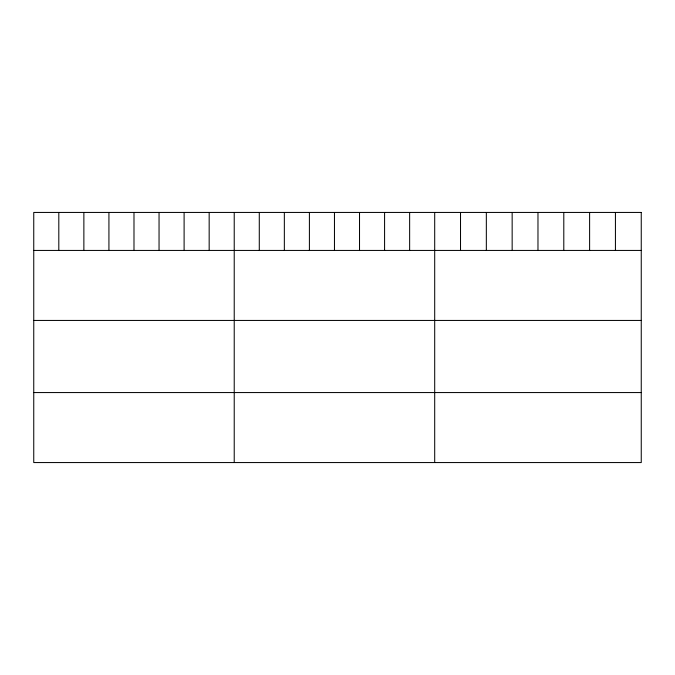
<?xml version="1.0" encoding="UTF-8"?>
<svg xmlns="http://www.w3.org/2000/svg" width="675" height="675" viewBox="0 0 675 675"><rect width="100%" height="100%" fill="white"/><g stroke="black" fill="none" stroke-linecap="round" stroke-linejoin="round"><path stroke-width="1.01" d="M33.75 250.433L641.25 250.433M33.75 320.439L641.25 320.439M33.75 392.563L641.25 392.563M615.431 212.439L615.431 250.433M589.612 212.439L589.612 250.433M563.794 212.439L563.794 250.433M537.975 212.439L537.975 250.433M512.156 212.439L512.156 250.433M486.337 212.439L486.337 250.433M460.519 212.439L460.519 250.433M434.7 212.439L434.7 462.561M409.641 212.439L409.641 250.433M384.581 212.439L384.581 250.433M359.522 212.439L359.522 250.433M334.462 212.439L334.462 250.433M309.403 212.439L309.403 250.433M284.344 212.439L284.344 250.433M259.284 212.439L259.284 250.433M234.225 212.439L234.225 462.561M209.166 212.439L209.166 250.433M184.106 212.439L184.106 250.433M159.047 212.439L159.047 250.433M133.988 212.439L133.988 250.433M108.928 212.439L108.928 250.433M83.869 212.439L83.869 250.433M58.809 212.439L58.809 250.433M641.25 212.439L33.75 212.439L33.75 462.561L641.25 462.561L641.25 212.439"/></g></svg>
